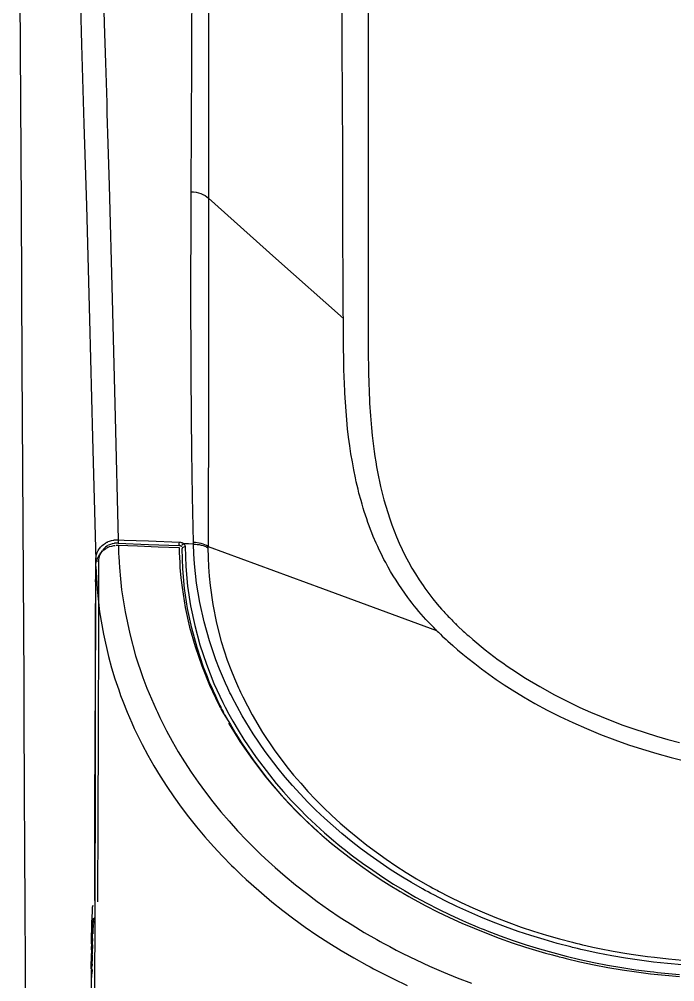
# Model space of a CAD drawing. Header units: millimetres. Extents: x 1291 to 5660, y 748 to 2981.
# Drawn here: x 1291.2 to 1334.5, y 2420.4 to 2484 of the extents above; entities that cross this region are included whole.
import ezdxf

# ---------------------------------------------------------------- set-up
doc = ezdxf.new("R2010")
doc.units = ezdxf.units.MM

msp = doc.modelspace()

# ---------------------------------------------------------------- linework, layer by layer
for points in [[(1314.256, 2538.283), (1314.256, 2462.942), (1314.261, 2462.726), (1314.261, 2462.102), (1314.266, 2461.901), (1314.266, 2461.514), (1314.271, 2461.334), (1314.276, 2461.148), (1314.276, 2460.973), (1314.282, 2460.797), (1314.282, 2460.627), (1314.287, 2460.462), (1314.297, 2460.143), (1314.302, 2459.993), (1314.302, 2459.843), (1314.313, 2459.539), (1314.328, 2459.235), (1314.338, 2458.941), (1314.354, 2458.647), (1314.369, 2458.364), (1314.39, 2458.08), (1314.405, 2457.807), (1314.426, 2457.528), (1314.452, 2457.265), (1314.472, 2457.002), (1314.524, 2456.497), (1314.56, 2456.141), (1314.606, 2455.791), (1314.653, 2455.445), (1314.704, 2455.1), (1314.756, 2454.76), (1314.813, 2454.424), (1314.875, 2454.1), (1314.936, 2453.77), (1315.004, 2453.45), (1315.076, 2453.13), (1315.179, 2452.692), (1315.292, 2452.254), (1315.416, 2451.826), (1315.545, 2451.403), (1315.679, 2450.99), (1315.823, 2450.583), (1315.973, 2450.186), (1316.128, 2449.794), (1316.313, 2449.371), (1316.509, 2448.949), (1316.71, 2448.541), (1316.927, 2448.134), (1317.148, 2447.732), (1317.386, 2447.34), (1317.628, 2446.958), (1317.886, 2446.577), (1318.01, 2446.396), (1318.138, 2446.216), (1318.541, 2445.69), (1318.819, 2445.35), (1319.108, 2445.009), (1319.257, 2444.844), (1319.324, 2444.767), (1319.397, 2444.69), (1319.474, 2444.607), (1319.546, 2444.53), (1319.623, 2444.447), (1319.778, 2444.293), (1319.861, 2444.21), (1319.938, 2444.128), (1320.185, 2443.89), (1320.536, 2443.56), (1320.624, 2443.483), (1320.716, 2443.395), (1320.809, 2443.318), (1320.902, 2443.236), (1321.17, 2443.004), (1321.443, 2442.772), (1321.717, 2442.545), (1321.995, 2442.323), (1322.279, 2442.101), (1322.568, 2441.88), (1322.861, 2441.663), (1323.155, 2441.452), (1323.454, 2441.24), (1323.759, 2441.034), (1324.666, 2440.446), (1325.604, 2439.884), (1326.579, 2439.348), (1327.579, 2438.837), (1328.26, 2438.513), (1328.951, 2438.198), (1329.652, 2437.899), (1330.364, 2437.615), (1331.091, 2437.342), (1331.823, 2437.084), (1332.565, 2436.842), (1333.313, 2436.61), (1334.071, 2436.393), (1334.834, 2436.187)], [(1291.187, 2492.574), (1291.249, 2482.102), (1291.306, 2471.63), (1291.358, 2461.153), (1291.414, 2450.681), (1291.481, 2440.209), (1291.481, 2438.941), (1291.486, 2438.306), (1291.486, 2437.672), (1291.497, 2436.404), (1291.497, 2435.77), (1291.507, 2435.13), (1291.507, 2433.862), (1291.517, 2433.228), (1291.517, 2431.959), (1291.533, 2430.057), (1291.533, 2429.422), (1291.538, 2428.788), (1291.543, 2428.149), (1291.543, 2427.515), (1291.554, 2426.88), (1291.554, 2425.612), (1291.564, 2424.978), (1291.564, 2423.709), (1291.569, 2423.075), (1291.574, 2422.436), (1291.574, 2421.802), (1291.584, 2420.533), (1291.584, 2419.899)], [(1303.696, 2487.14), (1303.696, 2483.031), (1303.701, 2480.927)], [(1296.725, 2486.315), (1296.808, 2483.763), (1296.89, 2481.149), (1296.967, 2478.503), (1296.983, 2477.833), (1297.004, 2477.153), (1297.024, 2476.477), (1297.04, 2475.796), (1297.086, 2474.435), (1297.122, 2473.053), (1297.323, 2465.541), (1297.535, 2457.714), (1297.731, 2449.603), (1298.133, 2449.583), (1298.927, 2449.557), (1299.731, 2449.521), (1301.773, 2449.449), (1301.809, 2449.438), (1301.855, 2449.438), (1301.876, 2449.428)], [(1302.551, 2472.625), (1302.572, 2477.034), (1302.593, 2481.314), (1302.603, 2483.407), (1302.613, 2485.469)], [(1295.23, 2484.923), (1295.307, 2482.365), (1295.467, 2477.116), (1295.622, 2471.687), (1295.828, 2464.18), (1296.034, 2456.363), (1296.24, 2448.237)], [(1318.788, 2443.591), (1318.778, 2443.602), (1318.767, 2443.607), (1318.767, 2443.617), (1318.757, 2443.628), (1318.587, 2443.793), (1318.247, 2444.143), (1318.077, 2444.329), (1317.922, 2444.504), (1317.762, 2444.679), (1317.607, 2444.86), (1317.458, 2445.045), (1317.303, 2445.231), (1317.159, 2445.412), (1317.02, 2445.597), (1316.875, 2445.783), (1316.669, 2446.066), (1316.473, 2446.345), (1316.282, 2446.639), (1316.097, 2446.922), (1315.916, 2447.211), (1315.741, 2447.505), (1315.576, 2447.799), (1315.416, 2448.093), (1315.297, 2448.294), (1315.194, 2448.505), (1315.086, 2448.727), (1314.983, 2448.938), (1314.885, 2449.16), (1314.782, 2449.382), (1314.596, 2449.825), (1314.503, 2450.052), (1314.411, 2450.284), (1314.323, 2450.516), (1314.24, 2450.753), (1314.158, 2450.985), (1314.075, 2451.222), (1313.998, 2451.465), (1313.926, 2451.702), (1313.849, 2451.949), (1313.782, 2452.192), (1313.647, 2452.687), (1313.586, 2452.945), (1313.524, 2453.192), (1313.467, 2453.445), (1313.41, 2453.703), (1313.302, 2454.223), (1313.209, 2454.749), (1313.116, 2455.285), (1313.039, 2455.827), (1312.962, 2456.389), (1312.895, 2456.951), (1312.838, 2457.539), (1312.792, 2458.111), (1312.719, 2459.307), (1312.704, 2459.555), (1312.694, 2459.807), (1312.683, 2460.045), (1312.673, 2460.277), (1312.663, 2460.514), (1312.657, 2460.746), (1312.652, 2460.968), (1312.647, 2461.194), (1312.637, 2461.406), (1312.637, 2461.829), (1312.627, 2462.04), (1312.627, 2462.447), (1312.621, 2462.643), (1312.621, 2463.02), (1312.616, 2463.21), (1312.616, 2464.345), (1312.611, 2464.438), (1312.611, 2465.727), (1312.606, 2465.948), (1312.606, 2466.175), (1312.601, 2467.557), (1312.59, 2468.929), (1312.59, 2471.507), (1312.58, 2472.713), (1312.58, 2473.909), (1312.575, 2475.033), (1312.57, 2476.147), (1312.565, 2477.916), (1312.56, 2479.664), (1312.544, 2481.468), (1312.544, 2483.247), (1312.534, 2485.077)], [(1303.701, 2480.927), (1303.706, 2462.375), (1303.696, 2460.937), (1303.696, 2455.11), (1303.686, 2453.636), (1303.686, 2451.408), (1303.681, 2450.66), (1303.681, 2450.284), (1303.676, 2449.918), (1303.676, 2449.536), (1303.67, 2449.16), (1311.229, 2446.376), (1318.783, 2443.591), (1318.824, 2443.555), (1318.902, 2443.478), (1318.984, 2443.395), (1319.03, 2443.354), (1319.159, 2443.23), (1319.288, 2443.112), (1319.407, 2442.998), (1319.531, 2442.89), (1319.845, 2442.607), (1320.165, 2442.328), (1320.505, 2442.039), (1320.851, 2441.756), (1321.299, 2441.405), (1321.758, 2441.055), (1322.238, 2440.704), (1322.727, 2440.359), (1323.243, 2440.013), (1323.769, 2439.673), (1324.517, 2439.219), (1325.285, 2438.776), (1326.094, 2438.337), (1326.93, 2437.915), (1327.796, 2437.502), (1328.683, 2437.105), (1329.616, 2436.723), (1330.565, 2436.363), (1331.472, 2436.043), (1332.39, 2435.744), (1333.333, 2435.46), (1334.287, 2435.197), (1335.262, 2434.96)], [(1302.701, 2449.418), (1302.649, 2452.46), (1302.608, 2455.461), (1302.598, 2456.203), (1302.582, 2456.951), (1302.582, 2457.688), (1302.572, 2458.426), (1302.562, 2459.89), (1302.551, 2461.344), (1302.546, 2462.788), (1302.536, 2464.226), (1302.536, 2467.067), (1302.546, 2469.867), (1302.557, 2472.62), (1302.711, 2472.62), (1302.876, 2472.595), (1303.036, 2472.558), (1303.191, 2472.512), (1303.335, 2472.455), (1303.469, 2472.383), (1303.593, 2472.29), (1303.706, 2472.198)], [(1303.706, 2472.198), (1308.161, 2468.222), (1312.616, 2464.242)], [(1296.184, 2418.718), (1296.199, 2425.88), (1296.22, 2433.119), (1296.23, 2436.77), (1296.235, 2440.436), (1296.246, 2444.128), (1296.24, 2448.371), (1296.261, 2448.505), (1296.277, 2448.567), (1296.297, 2448.634), (1296.307, 2448.665), (1296.323, 2448.696), (1296.333, 2448.727), (1296.344, 2448.763), (1296.405, 2448.882), (1296.478, 2449), (1296.519, 2449.052), (1296.565, 2449.108), (1296.591, 2449.134), (1296.612, 2449.16), (1296.663, 2449.212), (1296.766, 2449.299), (1296.885, 2449.382), (1296.921, 2449.397), (1296.947, 2449.418), (1296.978, 2449.433), (1297.014, 2449.449), (1297.076, 2449.48), (1297.153, 2449.505), (1297.287, 2449.552), (1297.437, 2449.583), (1297.468, 2449.588), (1297.54, 2449.598), (1297.581, 2449.598), (1297.658, 2449.603), (1297.731, 2449.603), (1297.72, 2449.5), (1297.72, 2449.371), (1299.736, 2449.299), (1301.763, 2449.227), (1301.763, 2449.346), (1301.773, 2449.449)], [(1296.251, 2447.83), (1296.256, 2447.969), (1296.277, 2448.108), (1296.292, 2448.175), (1296.313, 2448.242), (1296.323, 2448.273), (1296.333, 2448.309), (1296.349, 2448.34), (1296.359, 2448.371), (1296.421, 2448.5), (1296.493, 2448.619), (1296.534, 2448.675), (1296.576, 2448.727), (1296.596, 2448.758), (1296.622, 2448.784), (1296.643, 2448.809), (1296.674, 2448.835), (1296.782, 2448.928), (1296.895, 2449.01), (1296.926, 2449.031)], [(1296.674, 2448.887), (1296.637, 2448.84), (1296.57, 2448.737), (1296.514, 2448.629), (1296.509, 2448.598)], [(1297.065, 2449.227), (1297.04, 2449.217), (1297.014, 2449.196), (1296.983, 2449.181), (1296.885, 2449.108), (1296.792, 2449.031), (1296.771, 2449.005), (1296.725, 2448.959), (1296.71, 2448.933)], [(1296.957, 2449.047), (1296.993, 2449.067), (1297.024, 2449.083), (1297.158, 2449.145), (1297.297, 2449.186), (1297.447, 2449.217), (1297.483, 2449.227), (1297.519, 2449.232)], [(1297.72, 2449.371), (1297.658, 2449.382), (1297.591, 2449.371), (1297.524, 2449.371), (1297.493, 2449.366), (1297.462, 2449.356), (1297.334, 2449.335), (1297.215, 2449.299), (1297.153, 2449.273), (1297.096, 2449.243)], [(1297.591, 2449.237), (1297.746, 2449.237), (1298.375, 2449.212), (1299.009, 2449.191), (1300.381, 2449.134), (1301.752, 2449.083), (1301.763, 2448.753), (1301.773, 2448.418), (1301.794, 2448.088), (1301.799, 2447.923), (1301.814, 2447.758), (1301.871, 2447.092), (1301.948, 2446.438), (1302.16, 2445.123), (1302.443, 2443.823), (1302.809, 2442.534), (1303.248, 2441.251), (1303.763, 2439.982), (1304.361, 2438.719), (1304.439, 2438.564)], [(1297.741, 2449.237), (1297.756, 2448.681), (1297.761, 2448.5), (1297.782, 2448.129), (1297.808, 2447.758), (1297.87, 2447.02), (1297.952, 2446.288), (1298.184, 2444.824), (1298.488, 2443.375), (1298.88, 2441.931), (1299.36, 2440.498), (1299.628, 2439.781), (1299.922, 2439.07), (1300.077, 2438.714), (1300.236, 2438.363), (1300.319, 2438.183), (1300.484, 2437.832), (1300.572, 2437.657), (1300.927, 2436.956), (1301.304, 2436.265), (1301.701, 2435.579), (1302.118, 2434.898), (1302.557, 2434.228), (1303.016, 2433.563), (1303.495, 2432.903), (1303.995, 2432.253), (1304.516, 2431.609), (1305.057, 2430.974), (1305.625, 2430.345), (1306.212, 2429.721), (1306.362, 2429.567), (1306.511, 2429.412), (1306.666, 2429.257), (1306.821, 2429.108), (1307.135, 2428.804), (1307.45, 2428.505), (1308.11, 2427.912), (1308.77, 2427.334), (1309.461, 2426.762), (1310.172, 2426.21), (1310.894, 2425.664), (1311.637, 2425.138), (1312.405, 2424.617), (1313.194, 2424.112), (1313.998, 2423.622), (1314.828, 2423.142), (1315.04, 2423.024), (1315.251, 2422.91), (1315.462, 2422.792), (1315.679, 2422.678), (1316.107, 2422.451), (1316.54, 2422.23), (1317.422, 2421.802), (1318.319, 2421.389), (1319.226, 2420.997), (1320.149, 2420.621), (1321.088, 2420.265)], [(1301.876, 2449.175), (1301.845, 2449.196), (1301.835, 2449.201), (1301.814, 2449.212), (1301.804, 2449.212), (1301.783, 2449.217), (1301.763, 2449.222)], [(1301.892, 2449.428), (1301.917, 2449.418), (1301.938, 2449.418), (1301.974, 2449.402), (1302.02, 2449.371), (1302.036, 2449.366), (1302.051, 2449.356), (1302.057, 2449.335)], [(1301.907, 2449.145), (1301.892, 2449.16)], [(1301.912, 2449.145), (1301.912, 2449.17)], [(1301.948, 2449.227), (1301.959, 2449.258), (1302.005, 2449.304), (1302.031, 2449.325), (1302.062, 2449.34)], [(1304.557, 2438.471), (1304.48, 2438.626), (1304.325, 2438.941), (1304.176, 2439.255), (1304.031, 2439.575), (1303.892, 2439.889), (1303.753, 2440.209), (1303.624, 2440.529), (1303.376, 2441.168), (1302.954, 2442.462), (1302.593, 2443.756), (1302.314, 2445.061), (1302.118, 2446.371), (1301.995, 2447.685), (1301.948, 2449.01), (1302.01, 2449.114), (1302.149, 2449.155), (1302.196, 2447.835), (1302.314, 2446.525), (1302.515, 2445.221), (1302.789, 2443.932), (1303.134, 2442.643), (1303.557, 2441.369), (1304.062, 2440.101), (1304.645, 2438.843), (1304.8, 2438.533), (1304.887, 2438.379), (1304.965, 2438.219), (1305.13, 2437.909), (1305.305, 2437.605), (1305.661, 2436.992), (1306.037, 2436.388), (1306.841, 2435.202), (1307.723, 2434.042), (1308.182, 2433.475), (1308.667, 2432.913), (1309.167, 2432.356), (1309.688, 2431.81), (1310.229, 2431.268), (1310.786, 2430.737), (1311.368, 2430.211), (1311.967, 2429.696), (1312.276, 2429.438), (1312.585, 2429.185), (1312.75, 2429.061), (1312.905, 2428.938), (1313.225, 2428.69), (1313.879, 2428.2), (1314.555, 2427.731), (1315.236, 2427.267), (1315.937, 2426.819), (1316.653, 2426.385), (1317.391, 2425.963), (1318.133, 2425.555), (1318.902, 2425.158), (1319.685, 2424.777), (1320.484, 2424.411), (1320.887, 2424.23), (1321.299, 2424.055), (1321.505, 2423.972), (1321.717, 2423.885), (1321.923, 2423.802), (1322.134, 2423.715), (1322.98, 2423.395), (1323.836, 2423.091), (1324.702, 2422.802), (1325.574, 2422.534), (1326.46, 2422.281), (1327.352, 2422.049), (1328.255, 2421.833), (1329.167, 2421.637), (1330.09, 2421.456), (1331.018, 2421.296), (1331.962, 2421.152), (1332.911, 2421.028), (1333.153, 2421.002), (1333.39, 2420.977), (1333.633, 2420.951), (1333.87, 2420.925), (1334.354, 2420.879), (1334.834, 2420.837)], [(1302.701, 2449.315), (1302.381, 2449.325), (1302.062, 2449.34), (1302.082, 2449.32)], [(1302.098, 2449.299), (1302.113, 2449.273), (1302.129, 2449.253), (1302.134, 2449.243), (1302.139, 2449.227)], [(1302.144, 2449.206), (1302.149, 2449.181), (1302.149, 2449.155)], [(1334.983, 2421.477), (1334.05, 2421.559), (1333.122, 2421.662), (1332.199, 2421.781), (1331.276, 2421.92), (1330.358, 2422.075), (1329.451, 2422.25), (1328.543, 2422.446), (1328.317, 2422.498), (1328.095, 2422.554), (1327.755, 2422.632), (1327.646, 2422.663), (1326.754, 2422.895), (1325.883, 2423.142), (1325.017, 2423.405), (1324.171, 2423.689), (1323.336, 2423.983), (1322.511, 2424.297), (1321.701, 2424.627), (1320.907, 2424.973), (1320.124, 2425.334), (1319.35, 2425.705), (1318.969, 2425.901), (1318.592, 2426.097), (1318.401, 2426.2), (1318.216, 2426.298), (1318.035, 2426.401), (1317.845, 2426.504), (1317.118, 2426.922), (1316.411, 2427.35), (1315.72, 2427.793), (1315.045, 2428.242), (1314.39, 2428.706), (1313.751, 2429.18), (1313.137, 2429.665), (1312.523, 2430.16), (1311.936, 2430.665), (1311.363, 2431.186), (1311.085, 2431.444), (1310.806, 2431.712), (1310.672, 2431.846), (1310.533, 2431.98), (1310.404, 2432.114), (1310.27, 2432.248), (1309.749, 2432.789), (1309.249, 2433.341), (1308.77, 2433.893), (1308.311, 2434.46), (1307.439, 2435.599), (1306.645, 2436.77), (1305.924, 2437.961), (1305.274, 2439.178), (1305.191, 2439.332), (1305.119, 2439.482), (1305.042, 2439.637), (1304.97, 2439.791), (1304.825, 2440.106), (1304.691, 2440.415), (1304.428, 2441.034), (1304.186, 2441.658), (1303.758, 2442.916), (1303.402, 2444.179), (1303.119, 2445.448), (1302.907, 2446.726), (1302.83, 2447.371), (1302.768, 2448.015), (1302.722, 2448.665), (1302.701, 2449.31), (1302.83, 2449.31), (1302.959, 2449.299), (1303.088, 2449.279), (1303.217, 2449.253), (1303.34, 2449.217), (1303.454, 2449.17), (1303.562, 2449.124), (1303.665, 2449.062), (1303.67, 2449.114), (1303.67, 2449.16), (1303.562, 2449.222), (1303.454, 2449.273), (1303.34, 2449.315), (1303.217, 2449.351), (1303.088, 2449.382), (1302.83, 2449.413), (1302.696, 2449.413), (1302.696, 2449.361), (1302.701, 2449.31)], [(1303.665, 2449.062), (1303.67, 2448.438), (1303.696, 2447.814), (1303.737, 2447.19), (1303.799, 2446.566), (1303.975, 2445.324), (1304.222, 2444.092), (1304.547, 2442.859), (1304.944, 2441.637), (1305.171, 2441.024), (1305.413, 2440.415), (1305.542, 2440.116), (1305.681, 2439.812), (1305.748, 2439.662), (1305.82, 2439.508), (1305.965, 2439.209), (1306.584, 2438.018), (1307.28, 2436.847), (1308.043, 2435.703), (1308.883, 2434.579), (1309.327, 2434.027), (1309.796, 2433.485), (1310.275, 2432.944), (1310.781, 2432.408), (1310.91, 2432.279), (1311.038, 2432.145), (1311.173, 2432.016), (1311.301, 2431.882), (1311.848, 2431.366), (1312.4, 2430.856), (1312.977, 2430.361), (1313.565, 2429.871), (1314.173, 2429.391), (1314.797, 2428.927), (1315.437, 2428.469), (1316.091, 2428.025), (1316.767, 2427.592), (1317.458, 2427.169), (1318.169, 2426.757), (1318.35, 2426.654), (1318.53, 2426.556), (1318.623, 2426.504), (1318.711, 2426.458), (1318.809, 2426.406), (1318.896, 2426.355), (1319.639, 2425.973), (1320.397, 2425.602), (1321.165, 2425.246), (1321.944, 2424.906), (1322.738, 2424.581), (1323.547, 2424.271), (1324.362, 2423.978), (1325.197, 2423.699), (1326.043, 2423.436), (1326.899, 2423.194), (1327.77, 2422.967), (1327.992, 2422.91), (1328.208, 2422.859), (1328.43, 2422.802), (1328.652, 2422.75), (1329.1, 2422.652), (1329.544, 2422.56), (1330.446, 2422.384), (1331.354, 2422.23), (1331.807, 2422.157), (1332.266, 2422.09), (1332.73, 2422.029), (1333.189, 2421.972), (1334.112, 2421.869), (1335.035, 2421.786)], [(1296.498, 2448.572), (1296.488, 2448.546), (1296.478, 2448.516), (1296.467, 2448.454), (1296.452, 2448.397), (1296.431, 2448.278), (1296.421, 2448.16), (1296.292, 2448.186), (1296.24, 2448.232)], [(1296.251, 2447.835), (1296.333, 2446.329), (1296.498, 2444.834), (1296.751, 2443.349), (1297.091, 2441.869), (1297.292, 2441.132), (1297.514, 2440.395), (1297.761, 2439.662), (1297.89, 2439.296), (1298.03, 2438.93), (1298.318, 2438.203), (1298.633, 2437.481), (1298.793, 2437.12), (1298.963, 2436.765), (1299.138, 2436.404), (1299.226, 2436.228), (1299.319, 2436.048), (1299.695, 2435.347), (1300.092, 2434.646), (1300.51, 2433.955), (1300.948, 2433.269), (1301.407, 2432.588), (1301.886, 2431.918), (1302.386, 2431.258), (1302.912, 2430.598), (1303.459, 2429.948), (1304.026, 2429.309), (1304.614, 2428.675), (1305.228, 2428.051), (1305.387, 2427.891), (1305.542, 2427.736), (1305.702, 2427.587), (1305.867, 2427.432), (1306.192, 2427.128), (1306.522, 2426.824), (1307.197, 2426.231), (1307.888, 2425.648), (1308.605, 2425.081), (1309.337, 2424.524), (1310.09, 2423.978), (1310.863, 2423.446), (1311.657, 2422.926), (1312.472, 2422.42), (1313.307, 2421.931), (1314.168, 2421.451), (1314.385, 2421.332), (1314.601, 2421.219), (1314.823, 2421.1), (1315.488, 2420.76), (1315.937, 2420.538), (1316.844, 2420.11)], [(1296.426, 2448.16), (1296.421, 2447.804), (1296.421, 2445.308), (1296.416, 2443.885), (1296.416, 2441.049), (1296.405, 2439.637), (1296.405, 2436.816), (1296.385, 2431.206), (1296.369, 2425.638)], [(1296.23, 2446.809), (1296.24, 2447.165)], [(1296.246, 2445.974), (1296.251, 2446.438)], [(1296.179, 2425.731), (1296.194, 2431.289), (1296.209, 2436.899), (1296.22, 2439.714), (1296.225, 2442.545), (1296.225, 2443.963), (1296.23, 2445.386)], [(1320.02, 2444.05), (1320.103, 2443.968)], [(1304.717, 2438.157), (1304.64, 2438.312), (1304.439, 2438.564)], [(1304.521, 2438.404), (1304.598, 2438.25), (1304.681, 2438.095), (1305.145, 2437.383), (1305.506, 2436.77), (1305.882, 2436.167), (1306.692, 2434.976), (1307.574, 2433.815), (1308.043, 2433.248), (1308.527, 2432.686), (1309.033, 2432.129), (1309.559, 2431.583), (1310.105, 2431.041), (1310.667, 2430.51), (1311.25, 2429.984), (1311.853, 2429.469), (1311.858, 2429.464)], [(1304.97, 2437.693), (1304.805, 2438.002)], [(1305.032, 2437.476), (1305.398, 2436.863), (1305.779, 2436.254), (1306.599, 2435.063), (1307.491, 2433.903), (1307.96, 2433.331), (1308.455, 2432.769), (1308.966, 2432.212), (1309.486, 2431.66), (1310.043, 2431.119), (1310.61, 2430.583), (1311.198, 2430.057), (1311.348, 2429.928), (1311.503, 2429.799), (1311.652, 2429.665), (1311.807, 2429.536), (1312.436, 2429.031), (1313.08, 2428.53), (1313.74, 2428.046), (1314.421, 2427.571), (1315.112, 2427.107), (1315.828, 2426.654), (1316.189, 2426.437), (1316.38, 2426.324), (1316.561, 2426.215), (1316.937, 2426.004), (1317.303, 2425.793), (1318.071, 2425.38), (1318.845, 2424.988), (1319.634, 2424.607), (1320.438, 2424.241), (1321.253, 2423.89), (1322.073, 2423.56), (1322.923, 2423.24), (1323.779, 2422.936), (1324.651, 2422.652), (1325.537, 2422.384), (1325.986, 2422.255), (1326.435, 2422.132), (1326.661, 2422.07), (1326.78, 2422.039), (1326.888, 2422.008), (1327.12, 2421.951), (1327.347, 2421.895), (1328.26, 2421.678), (1329.188, 2421.482), (1330.111, 2421.302), (1331.049, 2421.142), (1331.988, 2421.002), (1332.931, 2420.884), (1333.885, 2420.781), (1334.834, 2420.693)], [(1295.947, 2415.552), (1295.952, 2416.207), (1295.988, 2422.637), (1295.993, 2422.678), (1295.967, 2423.122), (1295.972, 2423.328), (1295.972, 2423.524), (1295.983, 2423.709), (1295.983, 2423.89), (1295.993, 2424.055), (1295.993, 2424.364), (1295.998, 2424.509), (1296.003, 2424.705), (1296.008, 2424.766), (1296.019, 2424.875), (1296.019, 2424.978), (1296.039, 2425.287), (1296.065, 2425.426)], [(1295.998, 2424.576), (1296.003, 2424.607)], [(1296.024, 2422.848), (1296.008, 2423.173), (1296.014, 2423.622), (1296.024, 2423.849), (1296.029, 2424.045), (1296.039, 2424.199), (1296.05, 2424.318)], [(1296.039, 2423.379), (1296.019, 2423.663), (1296.024, 2423.792), (1296.034, 2423.911), (1296.039, 2424.019), (1296.044, 2424.106)], [(1296.081, 2424.122), (1296.075, 2423.978), (1296.06, 2423.885), (1296.055, 2423.782), (1296.05, 2423.663), (1296.044, 2423.529)], [(1296.05, 2424.215), (1296.055, 2424.241)], [(1296.055, 2424.256), (1296.06, 2424.266), (1296.055, 2424.385), (1296.06, 2424.395)], [(1296.065, 2424.431), (1296.06, 2424.406)], [(1296.06, 2424.287), (1296.065, 2424.292)], [(1296.091, 2424.56), (1296.075, 2424.503), (1296.07, 2424.447)], [(1296.07, 2424.328), (1296.075, 2424.333), (1296.086, 2424.364), (1296.101, 2424.4)], [(1296.081, 2424.086), (1296.075, 2424.05)], [(1296.086, 2424.137), (1296.081, 2424.122)], [(1296.091, 2424.163), (1296.086, 2424.158)], [(1296.096, 2424.179), (1296.091, 2424.168)], [(1296.106, 2424.416), (1296.112, 2424.431), (1296.122, 2424.447)], [(1296.142, 2424.297), (1296.137, 2424.282), (1296.127, 2424.266), (1296.122, 2424.23)], [(1296.127, 2424.462), (1296.179, 2424.596)], [(1296.194, 2424.426), (1296.158, 2424.328)], [(1296.008, 2423.359), (1296.003, 2423.209), (1295.998, 2423.055), (1295.993, 2422.895)], [(1296.014, 2423.56), (1296.008, 2423.529)], [(1296.008, 2423.349), (1296.014, 2423.39)], [(1295.962, 2422.854), (1295.967, 2422.91)], [(1295.988, 2422.343), (1295.993, 2422.57), (1295.998, 2422.781)], [(1296.003, 2422.982), (1296.019, 2422.647), (1296.014, 2422.431), (1296.014, 2422.204)], [(1296.034, 2423.214), (1296.029, 2423.127), (1296.029, 2423.039)], [(1295.947, 2421.219), (1295.957, 2422.224)], [(1295.957, 2422.462), (1295.962, 2422.689)], [(1295.988, 2422.457), (1295.983, 2422.364)], [(1295.988, 2422.343), (1296.008, 2421.962), (1296.003, 2421.709)], [(1295.983, 2421.972), (1295.977, 2421.554), (1295.972, 2421.116), (1295.967, 2420.647)], [(1295.977, 2421.652), (1295.983, 2421.719)], [(1296.003, 2421.508), (1295.998, 2421.441)], [(1295.972, 2421.028), (1295.977, 2421.312)], [(1295.998, 2421.167), (1295.993, 2420.879)], [(1295.967, 2420.435), (1295.972, 2420.734)]]:
    msp.add_lwpolyline(points)

doc.saveas('drawing.dxf')
